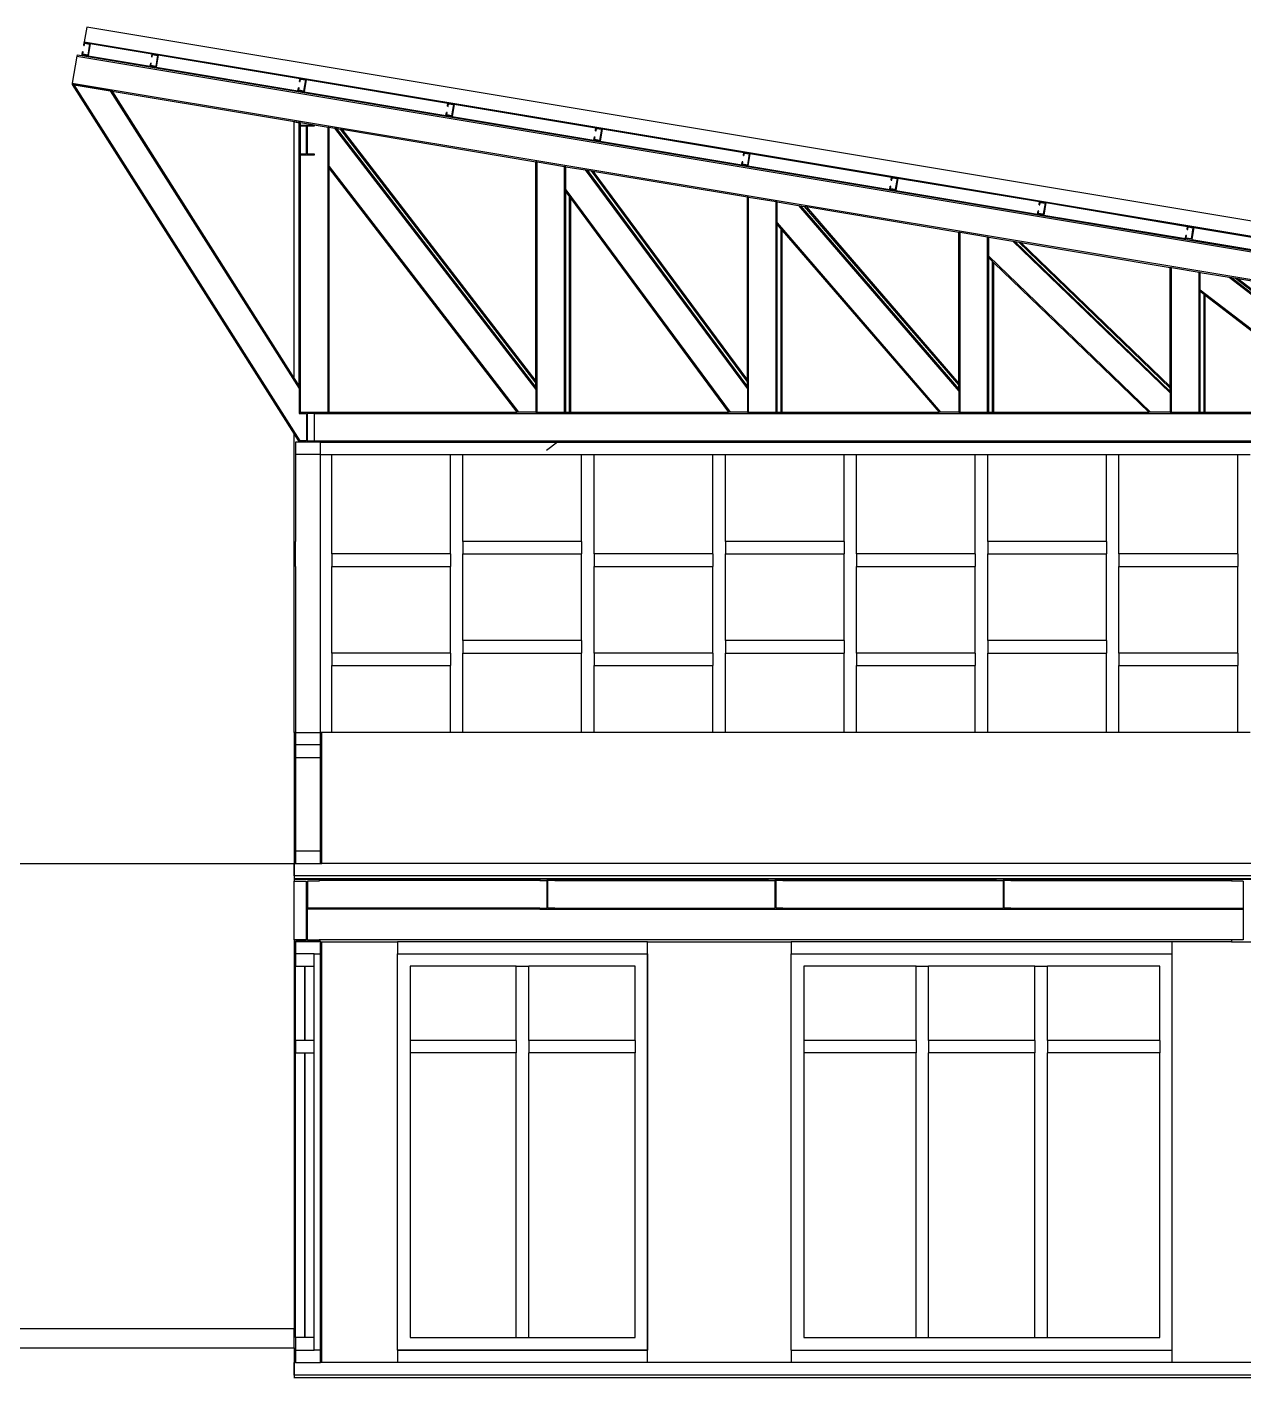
# Model space of a CAD drawing. Extents: x -47 to 47, y -13.1 to 12.1.
# Drawn here: x 4.44 to 14.18, y 1.25 to 12.06 of the extents above; entities that cross this region are included whole.
import ezdxf

# ---------------------------------------------------------------- set-up
doc = ezdxf.new("R2010")
doc.units = 0
doc.layers.get('0').update_dxf_attribs({"linetype": 'CONTINUOUS'})
doc.layers.add('SECTIONCUTEDGES', color=7, linetype='CONTINUOUS')

msp = doc.modelspace()

# ---------------------------------------------------------------- linework, layer by layer
for p, q in [((4.92, 12.064), (4.901, 11.946)), ((4.92, 12.064), (4.901, 11.946)), ((4.92, 12.064), (4.901, 11.946)), ((4.92, 12.064), (4.901, 11.946)), ((4.901, 11.946), (4.9, 11.94)), ((4.949, 11.932), (5.444, 11.849)), ((4.842, 11.832), (4.805, 11.614)), ((4.843, 11.841), (4.842, 11.832)), ((4.842, 11.832), (21.781, 9.009)), ((4.843, 11.841), (4.882, 11.835)), ((4.883, 11.841), (4.882, 11.835)), ((4.882, 11.835), (21.781, 9.018)), ((4.933, 11.833), (5.428, 11.751)), ((5.493, 11.841), (6.628, 11.652)), ((5.477, 11.743), (6.611, 11.553)), ((4.805, 11.614), (4.804, 11.605)), ((4.804, 11.605), (6.582, 11.308)), ((4.804, 11.604), (4.804, 11.605)), ((4.804, 11.604), (4.804, 11.605)), ((4.804, 11.604), (4.804, 11.605)), ((4.804, 11.604), (4.804, 11.605)), ((4.804, 11.604), (4.804, 11.605)), ((4.804, 11.604), (4.804, 11.605)), ((4.804, 11.604), (4.804, 11.605)), ((4.804, 11.604), (4.804, 11.605)), ((4.817, 11.602), (4.804, 11.604)), ((4.804, 11.604), (6.581, 8.803)), ((4.805, 11.614), (20.608, 8.981)), ((5.109, 11.554), (4.817, 11.602)), ((4.817, 11.602), (6.627, 8.75)), ((6.677, 11.644), (7.811, 11.455)), ((5.122, 11.552), (5.109, 11.554)), ((5.109, 11.554), (6.621, 9.17)), ((5.122, 11.552), (6.581, 9.251)), ((6.661, 11.545), (7.795, 11.356)), ((7.861, 11.447), (8.995, 11.258)), ((6.581, 11.305), (6.582, 11.308)), ((6.581, 9.251), (6.581, 11.305)), ((6.587, 11.304), (6.581, 11.305)), ((6.581, 11.305), (6.581, 11.305)), ((6.582, 11.308), (6.621, 11.302)), ((6.621, 11.298), (6.587, 11.304)), ((6.587, 11.304), (6.621, 11.298)), ((6.631, 11.3), (6.621, 11.302)), ((6.621, 11.298), (6.621, 11.302)), ((6.621, 11.278), (6.621, 11.298)), ((6.621, 11.298), (6.621, 11.298)), ((6.621, 11.048), (6.621, 11.269)), ((6.631, 11.278), (6.631, 11.3)), ((6.631, 11.3), (6.852, 11.263)), ((6.631, 11.048), (6.631, 11.269)), ((6.852, 8.981), (6.852, 11.263)), ((6.861, 11.262), (6.852, 11.263)), ((6.861, 10.947), (6.861, 11.262)), ((6.861, 11.262), (6.903, 11.255)), ((6.903, 11.255), (8.514, 9.161)), ((6.903, 11.255), (6.917, 11.253)), ((6.917, 11.253), (8.514, 9.177)), ((6.917, 11.253), (6.948, 11.247)), ((7.844, 11.348), (8.979, 11.159)), ((9.044, 11.249), (10.179, 11.06)), ((6.948, 11.247), (8.514, 9.213)), ((6.948, 11.247), (6.963, 11.245)), ((6.963, 11.245), (8.514, 9.229)), ((6.963, 11.245), (8.514, 10.986)), ((9.028, 11.151), (10.162, 10.962)), ((6.621, 9.188), (6.621, 11.038)), ((6.631, 8.981), (6.631, 11.038)), ((10.228, 11.052), (11.362, 10.863)), ((6.861, 10.931), (6.861, 10.947)), ((6.861, 10.947), (8.375, 8.981)), ((6.861, 10.931), (8.363, 8.981)), ((6.861, 8.981), (6.861, 10.931)), ((8.524, 10.985), (8.514, 10.986)), ((8.514, 9.229), (8.514, 10.986)), ((8.524, 8.981), (8.524, 10.985)), ((8.524, 10.985), (8.744, 10.948)), ((8.744, 8.981), (8.744, 10.948)), ((8.754, 10.946), (8.744, 10.948)), ((8.754, 10.761), (8.754, 10.946)), ((8.754, 10.946), (8.91, 10.92)), ((10.212, 10.953), (11.346, 10.764)), ((8.91, 10.92), (10.207, 9.166)), ((8.91, 10.92), (8.924, 10.918)), ((8.924, 10.918), (10.207, 9.183)), ((8.924, 10.918), (8.956, 10.913)), ((8.956, 10.913), (10.207, 9.22)), ((8.956, 10.913), (8.97, 10.91)), ((8.97, 10.91), (10.207, 9.237)), ((8.97, 10.91), (10.207, 10.704)), ((11.412, 10.855), (12.546, 10.666)), ((8.754, 10.761), (8.746, 10.755)), ((8.746, 10.755), (8.754, 10.744)), ((8.754, 10.761), (10.07, 8.981)), ((8.754, 10.744), (8.754, 10.761)), ((8.754, 8.981), (8.754, 10.744)), ((8.754, 10.744), (8.784, 10.704)), ((11.395, 10.756), (12.53, 10.567)), ((8.784, 8.981), (8.784, 10.704)), ((8.784, 10.704), (8.794, 10.69)), ((8.794, 8.981), (8.794, 10.69)), ((8.794, 10.69), (10.057, 8.981)), ((10.216, 10.703), (10.207, 10.704)), ((10.207, 9.237), (10.207, 10.704)), ((10.216, 8.981), (10.216, 10.703)), ((10.216, 10.703), (10.437, 10.666)), ((10.437, 8.981), (10.437, 10.666)), ((10.447, 10.664), (10.437, 10.666)), ((10.447, 10.496), (10.447, 10.664)), ((10.447, 10.664), (10.617, 10.636)), ((10.617, 10.636), (11.899, 9.149)), ((10.617, 10.636), (10.632, 10.633)), ((10.632, 10.633), (11.899, 9.164)), ((10.632, 10.633), (10.663, 10.628)), ((10.663, 10.628), (11.899, 9.196)), ((10.663, 10.628), (10.678, 10.626)), ((10.678, 10.626), (11.899, 9.211)), ((10.678, 10.626), (11.899, 10.422)), ((12.595, 10.658), (13.73, 10.468)), ((10.447, 10.481), (10.447, 10.496)), ((10.447, 10.496), (11.753, 8.981)), ((12.579, 10.559), (13.713, 10.37)), ((10.447, 8.981), (10.447, 10.481)), ((10.447, 10.481), (10.477, 10.446)), ((10.477, 8.981), (10.477, 10.446)), ((10.477, 10.446), (10.487, 10.434)), ((10.487, 8.981), (10.487, 10.434)), ((10.487, 10.434), (11.741, 8.981)), ((11.899, 10.422), (11.909, 10.421)), ((11.899, 9.211), (11.899, 10.422)), ((11.909, 8.981), (11.909, 10.421)), ((11.909, 10.421), (12.129, 10.384)), ((12.129, 8.981), (12.129, 10.384)), ((12.129, 10.384), (12.139, 10.382)), ((13.779, 10.46), (14.913, 10.271)), ((12.139, 10.229), (12.139, 10.382)), ((12.139, 10.382), (12.331, 10.35)), ((12.331, 10.35), (13.592, 9.134)), ((12.331, 10.35), (12.348, 10.347)), ((12.348, 10.347), (13.592, 9.147)), ((12.348, 10.347), (12.379, 10.342)), ((12.379, 10.342), (13.592, 9.172)), ((12.379, 10.342), (12.396, 10.339)), ((12.396, 10.339), (13.592, 9.186)), ((12.396, 10.339), (13.592, 10.14)), ((13.763, 10.362), (14.897, 10.173)), ((12.139, 10.215), (12.139, 10.229)), ((12.139, 10.229), (13.433, 8.981)), ((12.139, 8.981), (12.139, 10.215)), ((12.139, 10.215), (12.169, 10.186)), ((12.169, 8.981), (12.169, 10.186)), ((12.169, 10.186), (12.179, 10.177)), ((12.179, 8.981), (12.179, 10.177)), ((12.179, 10.177), (13.419, 8.981)), ((13.592, 10.14), (13.601, 10.138)), ((13.592, 9.186), (13.592, 10.14)), ((13.601, 8.981), (13.601, 10.138)), ((13.601, 10.138), (13.822, 10.102)), ((13.822, 8.981), (13.822, 10.102)), ((13.822, 10.102), (13.832, 10.1)), ((13.832, 9.961), (13.832, 10.1)), ((13.832, 10.1), (14.062, 10.062)), ((14.062, 10.062), (15.284, 9.12)), ((14.062, 10.062), (14.082, 10.058)), ((13.832, 9.949), (13.832, 9.961)), ((13.832, 9.961), (15.104, 8.981)), ((14.082, 10.058), (15.284, 9.132)), ((14.082, 10.058), (14.113, 10.053)), ((14.113, 10.053), (15.284, 9.151)), ((14.113, 10.053), (14.133, 10.05)), ((14.133, 10.05), (15.284, 9.163)), ((14.133, 10.05), (15.284, 9.858)), ((13.832, 8.981), (13.832, 9.949)), ((13.832, 9.949), (13.862, 9.925)), ((13.862, 8.981), (13.862, 9.925)), ((13.862, 9.925), (13.872, 9.918)), ((13.872, 8.981), (13.872, 9.918)), ((13.872, 9.918), (15.087, 8.981)), ((6.581, 9.251), (6.621, 9.188)), ((8.514, 9.213), (8.514, 9.229)), ((8.514, 9.177), (8.514, 9.213)), ((10.207, 9.22), (10.207, 9.237)), ((10.207, 9.183), (10.207, 9.22)), ((11.899, 9.196), (11.899, 9.211)), ((11.899, 9.164), (11.899, 9.196)), ((6.621, 9.188), (6.621, 9.17)), ((6.621, 9.17), (6.621, 8.981)), ((8.514, 9.177), (8.514, 9.161)), ((8.514, 9.161), (8.514, 8.981)), ((10.207, 9.183), (10.207, 9.166)), ((10.207, 9.166), (10.207, 8.981)), ((11.899, 9.164), (11.899, 9.149)), ((11.899, 9.149), (11.899, 8.981)), ((13.592, 9.172), (13.592, 9.186)), ((13.592, 9.147), (13.592, 9.172)), ((13.592, 9.147), (13.592, 9.134)), ((13.592, 9.134), (13.592, 8.981)), ((6.741, 8.981), (6.852, 8.981)), ((6.852, 8.981), (6.861, 8.981)), ((6.861, 8.981), (8.363, 8.981)), ((8.375, 8.981), (8.363, 8.981)), ((8.514, 8.981), (8.375, 8.981)), ((8.514, 8.981), (8.524, 8.981)), ((8.524, 8.981), (8.744, 8.981)), ((8.744, 8.981), (8.754, 8.981)), ((8.754, 8.981), (8.784, 8.981)), ((8.784, 8.981), (8.794, 8.981)), ((8.794, 8.981), (10.057, 8.981)), ((10.07, 8.981), (10.057, 8.981)), ((10.207, 8.981), (10.07, 8.981)), ((10.207, 8.981), (10.216, 8.981)), ((10.216, 8.981), (10.437, 8.981)), ((10.437, 8.981), (10.447, 8.981)), ((10.447, 8.981), (10.477, 8.981)), ((10.477, 8.981), (10.487, 8.981)), ((10.487, 8.981), (11.741, 8.981)), ((11.753, 8.981), (11.741, 8.981)), ((11.899, 8.981), (11.753, 8.981)), ((11.899, 8.981), (11.909, 8.981)), ((11.909, 8.981), (12.129, 8.981)), ((12.129, 8.981), (12.139, 8.981)), ((12.139, 8.981), (12.169, 8.981)), ((12.169, 8.981), (12.179, 8.981)), ((12.179, 8.981), (13.419, 8.981)), ((13.433, 8.981), (13.419, 8.981)), ((13.592, 8.981), (13.433, 8.981)), ((13.592, 8.981), (13.601, 8.981)), ((13.601, 8.981), (13.822, 8.981)), ((13.822, 8.981), (13.832, 8.981)), ((13.832, 8.981), (13.862, 8.981)), ((13.862, 8.981), (13.872, 8.981)), ((13.872, 8.981), (15.087, 8.981)), ((6.741, 8.971), (6.741, 8.75)), ((6.741, 8.971), (21.541, 8.971)), ((6.581, 6.416), (6.581, 8.803)), ((6.581, 8.803), (6.621, 8.741)), ((6.741, 8.75), (21.541, 8.75)), ((6.791, 8.741), (21.541, 8.741)), ((8.688, 8.741), (8.6, 8.673)), ((8.688, 8.741), (8.6, 8.673)), ((8.688, 8.741), (8.6, 8.673)), ((8.688, 8.741), (8.6, 8.673)), ((8.688, 8.741), (8.6, 8.673)), ((8.688, 8.741), (8.6, 8.673)), ((8.688, 8.741), (8.6, 8.673)), ((8.688, 8.741), (8.6, 8.673)), ((6.791, 8.641), (6.881, 8.641)), ((6.881, 7.846), (6.881, 8.641)), ((6.881, 8.641), (7.831, 8.641)), ((7.831, 8.641), (7.931, 8.641)), ((7.831, 7.846), (7.831, 8.641)), ((7.931, 7.946), (7.931, 8.641)), ((7.931, 8.641), (8.881, 8.641)), ((8.881, 8.641), (8.981, 8.641)), ((8.881, 7.946), (8.881, 8.641)), ((8.981, 7.846), (8.981, 8.641)), ((8.981, 8.641), (9.931, 8.641)), ((9.931, 8.641), (10.031, 8.641)), ((9.931, 7.846), (9.931, 8.641)), ((10.031, 7.946), (10.031, 8.641)), ((10.031, 8.641), (10.981, 8.641)), ((10.981, 8.641), (11.081, 8.641)), ((10.981, 7.946), (10.981, 8.641)), ((11.081, 7.846), (11.081, 8.641)), ((11.081, 8.641), (12.031, 8.641)), ((12.031, 8.641), (12.131, 8.641)), ((12.031, 7.846), (12.031, 8.641)), ((12.131, 7.946), (12.131, 8.641)), ((12.131, 8.641), (13.081, 8.641)), ((13.081, 8.641), (13.181, 8.641)), ((13.081, 7.946), (13.081, 8.641)), ((13.181, 7.846), (13.181, 8.641)), ((13.181, 8.641), (14.131, 8.641)), ((14.131, 8.641), (14.231, 8.641)), ((14.131, 7.846), (14.131, 8.641)), ((8.881, 7.946), (7.931, 7.946)), ((7.931, 7.946), (7.931, 7.846)), ((8.881, 7.946), (8.881, 7.846)), ((10.981, 7.946), (10.031, 7.946)), ((10.031, 7.946), (10.031, 7.846)), ((10.981, 7.946), (10.981, 7.846)), ((13.081, 7.946), (12.131, 7.946)), ((12.131, 7.946), (12.131, 7.846)), ((13.081, 7.946), (13.081, 7.846)), ((7.831, 7.846), (6.881, 7.846)), ((6.881, 7.846), (6.881, 7.746)), ((7.831, 7.846), (7.831, 7.746)), ((7.931, 7.846), (8.881, 7.846)), ((7.931, 7.152), (7.931, 7.846)), ((8.881, 7.152), (8.881, 7.846)), ((9.931, 7.846), (8.981, 7.846)), ((8.981, 7.846), (8.981, 7.746)), ((9.931, 7.846), (9.931, 7.746)), ((10.031, 7.846), (10.981, 7.846)), ((10.031, 7.152), (10.031, 7.846)), ((10.981, 7.152), (10.981, 7.846)), ((12.031, 7.846), (11.081, 7.846)), ((11.081, 7.846), (11.081, 7.746)), ((12.031, 7.846), (12.031, 7.746)), ((12.131, 7.152), (12.131, 7.846)), ((12.131, 7.846), (13.081, 7.846)), ((13.081, 7.152), (13.081, 7.846)), ((14.131, 7.846), (13.181, 7.846)), ((13.181, 7.846), (13.181, 7.746)), ((14.131, 7.846), (14.131, 7.746)), ((6.881, 7.052), (6.881, 7.746)), ((6.881, 7.746), (7.831, 7.746)), ((7.831, 7.052), (7.831, 7.746)), ((8.981, 7.746), (9.931, 7.746)), ((8.981, 7.052), (8.981, 7.746)), ((9.931, 7.052), (9.931, 7.746)), ((11.081, 7.052), (11.081, 7.746)), ((11.081, 7.746), (12.031, 7.746)), ((12.031, 7.052), (12.031, 7.746)), ((13.181, 7.052), (13.181, 7.746)), ((13.181, 7.746), (14.131, 7.746)), ((14.131, 7.052), (14.131, 7.746)), ((8.881, 7.152), (7.931, 7.152)), ((7.931, 7.152), (7.931, 7.052)), ((8.881, 7.152), (8.881, 7.052)), ((10.981, 7.152), (10.031, 7.152)), ((10.031, 7.152), (10.031, 7.052)), ((10.981, 7.152), (10.981, 7.052)), ((13.081, 7.152), (12.131, 7.152)), ((12.131, 7.152), (12.131, 7.052)), ((13.081, 7.152), (13.081, 7.052)), ((7.831, 7.052), (6.881, 7.052)), ((6.881, 7.052), (6.881, 6.952)), ((7.831, 7.052), (7.831, 6.952)), ((7.931, 7.052), (8.881, 7.052)), ((7.931, 6.416), (7.931, 7.052)), ((8.881, 6.416), (8.881, 7.052)), ((9.931, 7.052), (8.981, 7.052)), ((8.981, 7.052), (8.981, 6.952)), ((9.931, 7.052), (9.931, 6.952)), ((10.031, 7.052), (10.981, 7.052)), ((10.031, 6.416), (10.031, 7.052)), ((10.981, 6.416), (10.981, 7.052)), ((12.031, 7.052), (11.081, 7.052)), ((11.081, 7.052), (11.081, 6.952)), ((12.031, 7.052), (12.031, 6.952)), ((12.131, 6.416), (12.131, 7.052)), ((12.131, 7.052), (13.081, 7.052)), ((13.081, 6.416), (13.081, 7.052)), ((14.131, 7.052), (13.181, 7.052)), ((13.181, 7.052), (13.181, 6.952)), ((14.131, 7.052), (14.131, 6.952)), ((6.881, 6.416), (6.881, 6.952)), ((6.881, 6.952), (7.831, 6.952)), ((7.831, 6.416), (7.831, 6.952)), ((8.981, 6.952), (9.931, 6.952)), ((8.981, 6.416), (8.981, 6.952)), ((9.931, 6.416), (9.931, 6.952)), ((11.081, 6.952), (12.031, 6.952)), ((11.081, 6.416), (11.081, 6.952)), ((12.031, 6.416), (12.031, 6.952)), ((13.181, 6.416), (13.181, 6.952)), ((13.181, 6.952), (14.131, 6.952)), ((14.131, 6.416), (14.131, 6.952)), ((6.881, 6.416), (6.801, 6.416)), ((7.831, 6.416), (6.881, 6.416)), ((7.931, 6.416), (7.831, 6.416)), ((8.881, 6.416), (7.931, 6.416)), ((8.981, 6.416), (8.881, 6.416)), ((9.931, 6.416), (8.981, 6.416)), ((10.031, 6.416), (9.931, 6.416)), ((10.981, 6.416), (10.031, 6.416)), ((11.081, 6.416), (10.981, 6.416)), ((12.031, 6.416), (11.081, 6.416)), ((12.131, 6.416), (12.031, 6.416)), ((13.081, 6.416), (12.131, 6.416)), ((13.181, 6.416), (13.081, 6.416)), ((14.131, 6.416), (13.181, 6.416)), ((14.231, 6.416), (14.131, 6.416)), ((4.081, 5.366), (6.581, 5.366)), ((6.581, 5.366), (6.581, 5.246)), ((6.581, 5.267), (6.581, 5.246)), ((6.581, 5.246), (21.803, 5.246)), ((6.581, 5.246), (6.581, 5.241)), ((6.581, 5.246), (6.581, 5.241)), ((6.581, 4.757), (6.581, 5.225)), ((8.546, 5.241), (6.781, 5.241)), ((8.546, 5.231), (6.781, 5.231)), ((8.666, 5.241), (10.371, 5.241)), ((8.666, 5.231), (10.371, 5.231)), ((10.491, 5.241), (12.196, 5.241)), ((10.491, 5.231), (12.196, 5.231)), ((12.316, 5.241), (14.081, 5.241)), ((12.316, 5.231), (14.081, 5.231)), ((8.546, 5.01), (6.686, 5.01)), ((8.546, 5.001), (6.686, 5.001)), ((8.666, 5.01), (10.371, 5.01)), ((8.666, 5.001), (10.371, 5.001)), ((10.491, 5.01), (12.196, 5.01)), ((10.491, 5.001), (12.196, 5.001)), ((12.316, 5.01), (14.176, 5.01)), ((12.316, 5.001), (14.176, 5.001)), ((6.581, 4.741), (6.581, 1.64)), ((14.081, 4.757), (6.781, 4.757)), ((6.791, 4.741), (6.801, 4.741)), ((6.801, 1.371), (6.801, 4.741)), ((6.801, 4.741), (7.408, 4.741)), ((7.408, 4.741), (7.408, 4.645)), ((9.408, 4.741), (7.408, 4.741)), ((9.408, 4.741), (10.558, 4.741)), ((9.408, 4.645), (9.408, 4.741)), ((10.558, 4.741), (10.558, 4.645)), ((13.608, 4.741), (10.558, 4.741)), ((14.081, 4.741), (13.608, 4.741)), ((13.608, 4.645), (13.608, 4.741)), ((6.591, 3.951), (6.591, 4.545)), ((6.741, 3.951), (6.741, 4.545)), ((6.791, 1.471), (6.791, 4.645)), ((7.408, 1.471), (7.408, 4.645)), ((7.408, 4.645), (9.408, 4.645)), ((7.408, 4.645), (9.408, 4.645)), ((7.408, 1.471), (7.408, 4.645)), ((8.358, 4.545), (7.508, 4.545)), ((7.508, 4.545), (7.508, 3.951)), ((8.358, 4.545), (8.458, 4.545)), ((8.358, 3.951), (8.358, 4.545)), ((9.308, 4.545), (8.458, 4.545)), ((8.458, 3.951), (8.458, 4.545)), ((9.308, 3.951), (9.308, 4.545)), ((9.408, 1.471), (9.408, 4.645)), ((9.408, 4.645), (9.408, 1.471)), ((10.558, 4.645), (13.608, 4.645)), ((10.558, 1.471), (10.558, 4.645)), ((11.558, 4.545), (10.658, 4.545)), ((10.658, 4.545), (10.658, 3.951)), ((11.558, 4.545), (11.658, 4.545)), ((11.558, 3.951), (11.558, 4.545)), ((11.658, 3.951), (11.658, 4.545)), ((12.508, 4.545), (11.658, 4.545)), ((12.508, 4.545), (12.608, 4.545)), ((12.508, 3.951), (12.508, 4.545)), ((12.608, 3.951), (12.608, 4.545)), ((13.508, 4.545), (12.608, 4.545)), ((13.508, 3.951), (13.508, 4.545)), ((13.608, 1.471), (13.608, 4.645)), ((8.358, 3.951), (7.508, 3.951)), ((7.508, 3.951), (7.508, 3.851)), ((8.358, 3.951), (8.358, 3.851)), ((9.308, 3.951), (8.458, 3.951)), ((8.458, 3.951), (8.458, 3.851)), ((9.308, 3.951), (9.308, 3.851)), ((11.558, 3.951), (10.658, 3.951)), ((10.658, 3.951), (10.658, 3.851)), ((11.558, 3.951), (11.558, 3.851)), ((12.508, 3.951), (11.658, 3.951)), ((11.658, 3.951), (11.658, 3.851)), ((12.508, 3.951), (12.508, 3.851)), ((13.508, 3.951), (12.608, 3.951)), ((12.608, 3.951), (12.608, 3.851)), ((13.508, 3.951), (13.508, 3.851)), ((6.591, 1.571), (6.591, 3.851)), ((6.741, 1.571), (6.741, 3.851)), ((8.358, 3.851), (7.508, 3.851)), ((7.508, 3.851), (7.508, 1.571)), ((8.358, 1.571), (8.358, 3.851)), ((9.308, 3.851), (8.458, 3.851)), ((8.458, 1.571), (8.458, 3.851)), ((9.308, 1.571), (9.308, 3.851)), ((11.558, 3.851), (10.658, 3.851)), ((10.658, 3.851), (10.658, 1.571)), ((11.558, 1.571), (11.558, 3.851)), ((12.508, 3.851), (11.658, 3.851)), ((11.658, 1.571), (11.658, 3.851)), ((12.508, 1.571), (12.508, 3.851)), ((13.508, 3.851), (12.608, 3.851)), ((12.608, 1.571), (12.608, 3.851)), ((13.508, 1.571), (13.508, 3.851)), ((7.508, 1.571), (8.358, 1.571)), ((8.358, 1.571), (8.458, 1.571)), ((8.458, 1.571), (9.308, 1.571)), ((10.658, 1.571), (11.558, 1.571)), ((11.558, 1.571), (11.658, 1.571)), ((11.658, 1.571), (12.508, 1.571)), ((12.508, 1.571), (12.608, 1.571)), ((12.608, 1.571), (13.508, 1.571)), ((6.581, 1.488), (6.581, 1.371)), ((7.408, 1.471), (9.408, 1.471)), ((7.408, 1.471), (7.408, 1.371)), ((9.408, 1.471), (7.408, 1.471)), ((9.408, 1.371), (9.408, 1.471)), ((10.558, 1.471), (13.608, 1.471)), ((10.558, 1.471), (10.558, 1.371)), ((13.608, 1.371), (13.608, 1.471)), ((6.581, 1.371), (6.581, 1.251)), ((6.581, 1.371), (6.581, 1.251)), ((6.581, 1.271), (6.581, 1.251)), ((6.581, 1.251), (21.803, 1.251)), ((6.581, 1.251), (6.581, 1.245)), ((6.581, 1.251), (6.581, 1.245))]:
    msp.add_line(p, q)
at = {"layer": 'SECTIONCUTEDGES'}
for p, q in [((4.92, 12.064), (4.901, 11.946)), ((21.8, 9.251), (4.92, 12.064)), ((4.896, 11.915), (4.9, 11.94)), ((4.896, 11.915), (4.901, 11.915)), ((4.9, 11.94), (4.949, 11.932)), ((4.901, 11.946), (21.781, 9.132)), ((4.901, 11.915), (4.904, 11.934)), ((4.904, 11.934), (4.943, 11.928)), ((4.943, 11.928), (4.928, 11.839)), ((4.949, 11.932), (4.933, 11.833)), ((4.883, 11.841), (4.887, 11.866)), ((4.933, 11.833), (4.883, 11.841)), ((4.892, 11.865), (4.887, 11.866)), ((4.889, 11.846), (4.892, 11.865)), ((4.928, 11.839), (4.889, 11.846)), ((5.44, 11.825), (5.444, 11.849)), ((5.44, 11.825), (5.445, 11.824)), ((5.444, 11.849), (5.493, 11.841)), ((5.445, 11.824), (5.448, 11.844)), ((5.448, 11.844), (5.488, 11.837)), ((5.488, 11.837), (5.473, 11.748)), ((5.493, 11.841), (5.477, 11.743)), ((5.428, 11.751), (5.432, 11.775)), ((5.477, 11.743), (5.428, 11.751)), ((5.437, 11.775), (5.432, 11.775)), ((5.433, 11.755), (5.437, 11.775)), ((5.473, 11.748), (5.433, 11.755)), ((6.611, 11.553), (6.615, 11.578)), ((6.62, 11.577), (6.615, 11.578)), ((6.617, 11.558), (6.62, 11.577)), ((6.624, 11.627), (6.628, 11.652)), ((6.624, 11.627), (6.628, 11.627)), ((6.628, 11.652), (6.677, 11.644)), ((6.628, 11.627), (6.632, 11.646)), ((6.632, 11.646), (6.671, 11.64)), ((6.671, 11.64), (6.656, 11.551)), ((6.677, 11.644), (6.661, 11.545)), ((6.661, 11.545), (6.611, 11.553)), ((6.656, 11.551), (6.617, 11.558)), ((7.795, 11.356), (7.799, 11.381)), ((7.804, 11.38), (7.799, 11.381)), ((7.801, 11.36), (7.804, 11.38)), ((7.84, 11.354), (7.801, 11.36)), ((7.807, 11.43), (7.811, 11.455)), ((7.807, 11.43), (7.812, 11.429)), ((7.811, 11.455), (7.861, 11.447)), ((7.812, 11.429), (7.815, 11.449)), ((7.815, 11.449), (7.855, 11.443)), ((7.855, 11.443), (7.84, 11.354)), ((7.861, 11.447), (7.844, 11.348)), ((6.621, 11.269), (6.621, 11.278)), ((6.621, 11.278), (6.631, 11.278)), ((6.631, 11.269), (6.621, 11.269)), ((6.631, 11.278), (6.741, 11.278)), ((6.678, 11.269), (6.631, 11.269)), ((6.678, 11.048), (6.678, 11.269)), ((6.741, 11.269), (6.684, 11.269)), ((6.684, 11.269), (6.684, 11.048)), ((6.741, 11.278), (6.741, 11.269)), ((7.844, 11.348), (7.795, 11.356)), ((8.991, 11.233), (8.995, 11.258)), ((8.995, 11.258), (9.044, 11.249)), ((8.996, 11.232), (8.999, 11.252)), ((8.999, 11.252), (9.039, 11.245)), ((9.044, 11.249), (9.028, 11.151)), ((8.979, 11.159), (8.983, 11.184)), ((9.028, 11.151), (8.979, 11.159)), ((8.988, 11.183), (8.983, 11.184)), ((8.984, 11.163), (8.988, 11.183)), ((9.024, 11.156), (8.984, 11.163)), ((8.991, 11.233), (8.996, 11.232)), ((9.039, 11.245), (9.024, 11.156)), ((6.621, 11.038), (6.621, 11.048)), ((6.621, 11.048), (6.631, 11.048)), ((6.631, 11.038), (6.621, 11.038)), ((6.631, 11.048), (6.678, 11.048)), ((6.741, 11.038), (6.631, 11.038)), ((6.684, 11.048), (6.741, 11.048)), ((6.741, 11.048), (6.741, 11.038)), ((10.175, 11.036), (10.179, 11.06)), ((10.175, 11.036), (10.179, 11.035)), ((10.179, 11.06), (10.228, 11.052)), ((10.179, 11.035), (10.183, 11.055)), ((10.183, 11.055), (10.222, 11.048)), ((10.222, 11.048), (10.207, 10.959)), ((10.228, 11.052), (10.212, 10.953)), ((10.162, 10.962), (10.166, 10.986)), ((10.212, 10.953), (10.162, 10.962)), ((10.171, 10.985), (10.166, 10.986)), ((10.168, 10.966), (10.171, 10.985)), ((10.207, 10.959), (10.168, 10.966)), ((11.358, 10.838), (11.362, 10.863)), ((11.358, 10.838), (11.363, 10.838)), ((11.362, 10.863), (11.412, 10.855)), ((11.363, 10.838), (11.366, 10.857)), ((11.366, 10.857), (11.406, 10.851)), ((11.406, 10.851), (11.391, 10.762)), ((11.412, 10.855), (11.395, 10.756)), ((11.346, 10.764), (11.35, 10.789)), ((11.395, 10.756), (11.346, 10.764)), ((11.355, 10.788), (11.35, 10.789)), ((11.352, 10.768), (11.355, 10.788)), ((11.391, 10.762), (11.352, 10.768)), ((12.542, 10.641), (12.546, 10.666)), ((12.542, 10.641), (12.547, 10.64)), ((12.546, 10.666), (12.595, 10.658)), ((12.547, 10.64), (12.55, 10.66)), ((12.55, 10.66), (12.59, 10.653)), ((12.59, 10.653), (12.575, 10.565)), ((12.595, 10.658), (12.579, 10.559)), ((12.53, 10.567), (12.534, 10.592)), ((12.579, 10.559), (12.53, 10.567)), ((12.539, 10.591), (12.534, 10.592)), ((12.535, 10.571), (12.539, 10.591)), ((12.575, 10.565), (12.535, 10.571)), ((13.713, 10.37), (13.717, 10.394)), ((13.722, 10.394), (13.717, 10.394)), ((13.719, 10.374), (13.722, 10.394)), ((13.726, 10.444), (13.73, 10.468)), ((13.726, 10.444), (13.731, 10.443)), ((13.73, 10.468), (13.779, 10.46)), ((13.731, 10.443), (13.734, 10.463)), ((13.734, 10.463), (13.773, 10.456)), ((13.773, 10.456), (13.758, 10.367)), ((13.779, 10.46), (13.763, 10.362)), ((13.763, 10.362), (13.713, 10.37)), ((13.758, 10.367), (13.719, 10.374)), ((6.621, 8.981), (6.621, 8.971)), ((6.621, 8.981), (6.631, 8.981)), ((6.631, 8.981), (6.741, 8.981)), ((6.741, 8.981), (6.741, 8.971)), ((6.621, 8.971), (6.678, 8.971)), ((6.678, 8.971), (6.678, 8.75)), ((6.741, 8.971), (6.684, 8.971)), ((6.684, 8.971), (6.684, 8.75)), ((6.591, 8.741), (6.591, 8.641)), ((6.621, 8.741), (6.591, 8.741)), ((6.621, 8.741), (6.621, 8.75)), ((6.621, 8.75), (6.627, 8.75)), ((6.741, 8.741), (6.621, 8.741)), ((6.678, 8.75), (6.627, 8.75)), ((6.684, 8.75), (6.741, 8.75)), ((6.741, 8.75), (6.741, 8.741)), ((6.791, 8.741), (6.741, 8.741)), ((6.791, 8.641), (6.791, 8.741)), ((6.791, 8.641), (6.591, 8.641)), ((6.591, 8.641), (6.591, 7.946)), ((6.791, 6.416), (6.791, 8.641)), ((6.591, 7.746), (6.591, 7.946)), ((6.591, 7.746), (6.591, 7.152)), ((6.591, 7.152), (6.591, 6.952)), ((6.591, 6.952), (6.591, 6.416)), ((6.581, 6.416), (6.581, 5.366)), ((6.591, 6.416), (6.581, 6.416)), ((6.591, 6.416), (6.791, 6.416)), ((6.591, 6.416), (6.591, 6.316)), ((6.801, 6.416), (6.791, 6.416)), ((6.791, 6.316), (6.791, 6.416)), ((6.801, 5.366), (6.801, 6.416)), ((6.591, 6.316), (6.591, 6.216)), ((6.791, 6.316), (6.591, 6.316)), ((6.791, 6.216), (6.791, 6.316)), ((6.591, 6.216), (6.791, 6.216)), ((6.591, 6.216), (6.591, 5.466)), ((6.791, 5.466), (6.791, 6.216)), ((6.591, 5.466), (6.591, 5.366)), ((6.791, 5.466), (6.591, 5.466)), ((6.791, 5.366), (6.791, 5.466)), ((6.581, 5.366), (6.591, 5.366)), ((6.581, 5.267), (6.581, 5.366)), ((6.591, 5.366), (6.791, 5.366)), ((6.791, 5.366), (6.801, 5.366)), ((21.561, 5.366), (6.801, 5.366)), ((21.803, 5.267), (6.581, 5.267)), ((6.581, 5.241), (6.581, 5.225)), ((6.581, 5.241), (6.781, 5.241)), ((6.581, 5.225), (6.676, 5.225)), ((6.676, 5.225), (6.676, 4.757)), ((6.781, 5.225), (6.686, 5.225)), ((6.686, 5.225), (6.686, 5.01)), ((6.781, 5.241), (6.781, 5.231)), ((6.781, 5.231), (6.781, 5.225)), ((8.666, 5.241), (8.546, 5.241)), ((8.546, 5.241), (8.546, 5.231)), ((8.546, 5.231), (8.603, 5.231)), ((8.603, 5.231), (8.603, 5.01)), ((8.609, 5.231), (8.603, 5.231)), ((8.609, 5.231), (8.609, 5.01)), ((8.666, 5.231), (8.609, 5.231)), ((8.666, 5.241), (8.666, 5.231)), ((10.371, 5.241), (10.371, 5.231)), ((10.491, 5.241), (10.371, 5.241)), ((10.371, 5.231), (10.428, 5.231)), ((10.428, 5.231), (10.428, 5.01)), ((10.434, 5.231), (10.428, 5.231)), ((10.434, 5.231), (10.434, 5.01)), ((10.491, 5.231), (10.434, 5.231)), ((10.491, 5.241), (10.491, 5.231)), ((12.196, 5.241), (12.196, 5.231)), ((12.316, 5.241), (12.196, 5.241)), ((12.196, 5.231), (12.253, 5.231)), ((12.253, 5.231), (12.253, 5.01)), ((12.259, 5.231), (12.253, 5.231)), ((12.259, 5.231), (12.259, 5.01)), ((12.316, 5.231), (12.259, 5.231)), ((12.316, 5.241), (12.316, 5.231)), ((14.081, 5.241), (14.081, 5.231)), ((14.081, 5.241), (14.281, 5.241)), ((14.081, 5.225), (14.081, 5.231)), ((14.176, 5.225), (14.081, 5.225)), ((14.176, 5.225), (14.176, 5.01)), ((6.686, 5.01), (6.686, 5.001)), ((6.686, 4.757), (6.686, 5.001)), ((8.546, 5.01), (8.546, 5.001)), ((8.546, 5.01), (8.603, 5.01)), ((8.546, 5.001), (8.666, 5.001)), ((8.666, 5.01), (8.609, 5.01)), ((8.666, 5.01), (8.666, 5.001)), ((10.371, 5.01), (10.371, 5.001)), ((10.371, 5.01), (10.428, 5.01)), ((10.371, 5.001), (10.491, 5.001)), ((10.491, 5.01), (10.434, 5.01)), ((10.491, 5.01), (10.491, 5.001)), ((12.196, 5.01), (12.196, 5.001)), ((12.196, 5.01), (12.253, 5.01)), ((12.196, 5.001), (12.316, 5.001)), ((12.316, 5.01), (12.259, 5.01)), ((12.316, 5.01), (12.316, 5.001)), ((14.176, 5.01), (14.176, 5.001)), ((14.176, 5.001), (14.176, 4.757)), ((6.676, 4.757), (6.581, 4.757)), ((6.581, 4.757), (6.581, 4.741)), ((6.581, 4.741), (6.591, 4.741)), ((6.781, 4.745), (6.591, 4.745)), ((6.591, 4.745), (6.591, 4.741)), ((6.591, 4.741), (6.591, 4.645)), ((6.781, 4.741), (6.591, 4.741)), ((6.686, 4.757), (6.781, 4.757)), ((6.781, 4.757), (6.781, 4.745)), ((6.791, 4.745), (6.781, 4.745)), ((6.781, 4.745), (6.781, 4.741)), ((6.791, 4.741), (6.791, 4.745)), ((6.791, 4.645), (6.791, 4.741)), ((14.081, 4.757), (14.081, 4.741)), ((14.176, 4.757), (14.081, 4.757)), ((14.081, 4.741), (14.281, 4.741)), ((6.741, 4.645), (6.591, 4.645)), ((6.591, 4.645), (6.591, 4.545)), ((6.591, 4.545), (6.666, 4.545)), ((6.666, 4.545), (6.667, 3.951)), ((6.667, 4.545), (6.666, 4.545)), ((6.667, 4.545), (6.741, 4.545)), ((6.667, 3.951), (6.667, 4.545)), ((6.741, 4.645), (6.791, 4.645)), ((6.741, 4.545), (6.741, 4.645)), ((6.591, 3.951), (6.591, 3.851)), ((6.667, 3.951), (6.591, 3.951)), ((6.741, 3.951), (6.667, 3.951)), ((6.741, 3.851), (6.741, 3.951)), ((6.591, 3.851), (6.666, 3.851)), ((6.666, 3.851), (6.667, 1.571)), ((6.667, 3.851), (6.666, 3.851)), ((6.667, 3.851), (6.741, 3.851)), ((6.667, 1.571), (6.667, 3.851)), ((6.581, 1.64), (4.081, 1.64)), ((6.581, 1.488), (6.581, 1.64)), ((6.591, 1.571), (6.591, 1.471)), ((6.667, 1.571), (6.591, 1.571)), ((6.741, 1.571), (6.667, 1.571)), ((6.741, 1.471), (6.741, 1.571)), ((4.081, 1.488), (5.255, 1.488)), ((5.255, 1.488), (5.485, 1.488)), ((5.485, 1.488), (6.581, 1.488)), ((6.591, 1.471), (6.741, 1.471)), ((6.591, 1.471), (6.591, 1.371)), ((6.791, 1.471), (6.741, 1.471)), ((6.791, 1.371), (6.791, 1.471)), ((6.591, 1.371), (6.581, 1.371)), ((6.581, 1.271), (6.581, 1.371)), ((6.591, 1.371), (6.791, 1.371)), ((6.801, 1.371), (6.791, 1.371)), ((7.408, 1.371), (6.801, 1.371)), ((9.408, 1.371), (7.408, 1.371)), ((10.558, 1.371), (9.408, 1.371)), ((13.608, 1.371), (10.558, 1.371)), ((14.758, 1.371), (13.608, 1.371)), ((21.803, 1.271), (6.581, 1.271))]:
    msp.add_line(p, q, dxfattribs=at)

doc.saveas('drawing.dxf')
